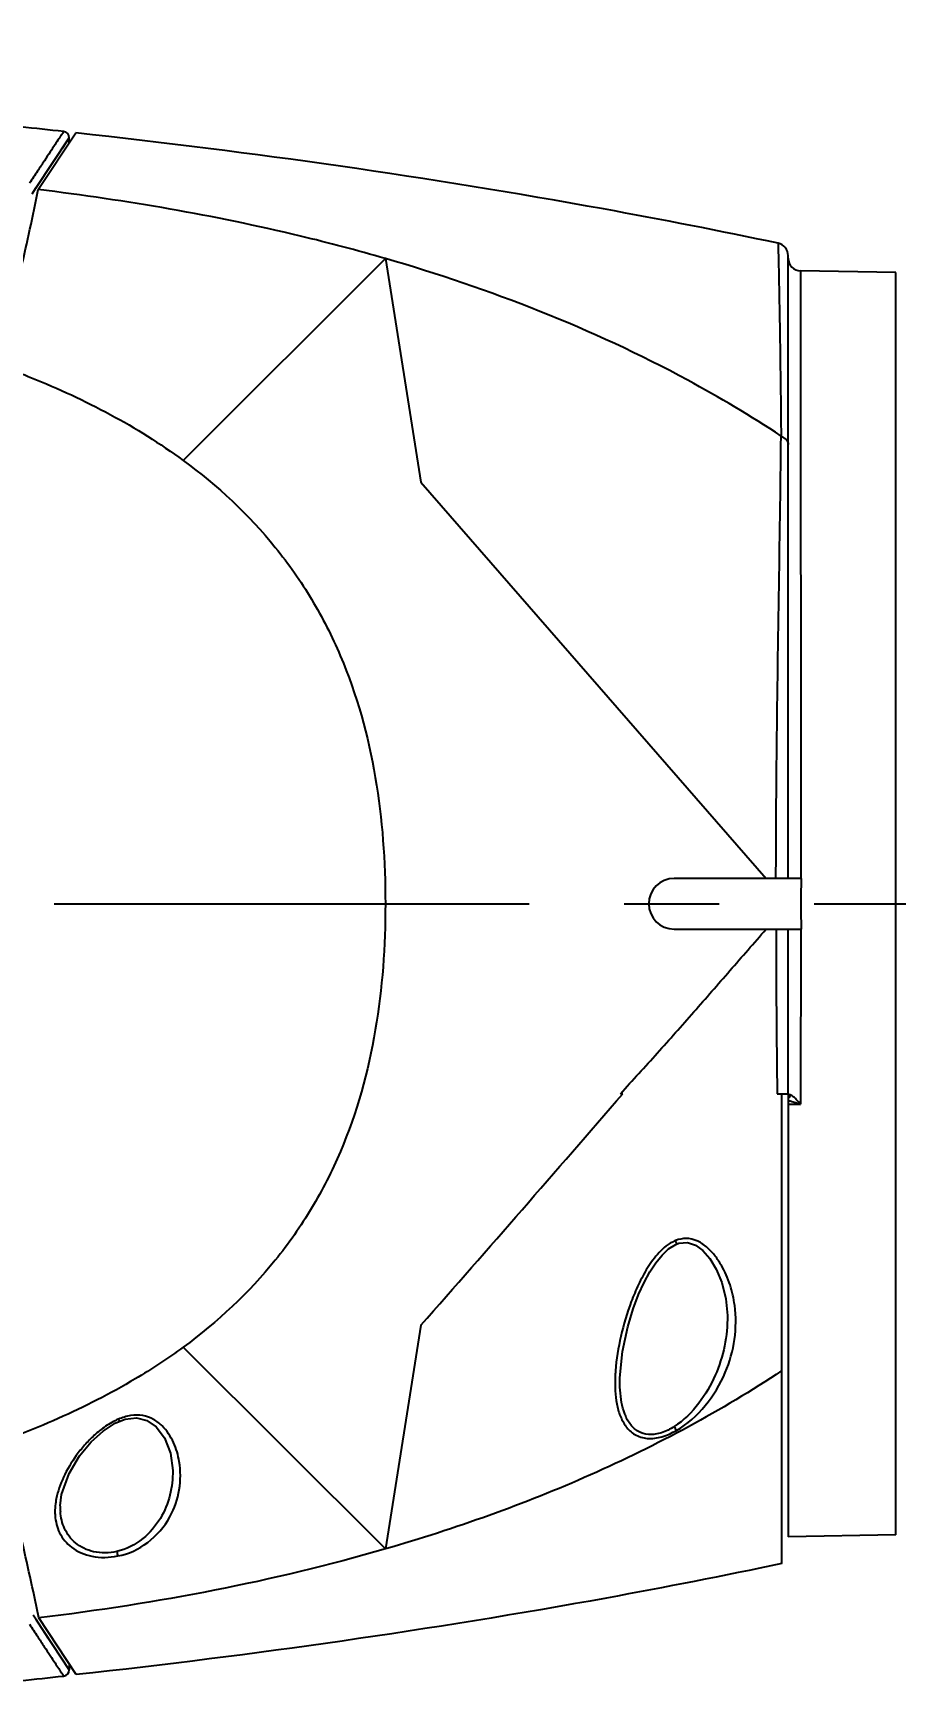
# Model space of a CAD drawing. Header units: millimetres. Extents: x 5828 to 6704, y 123 to 421.
# Drawn here: x 6410.08 to 6413.49, y 193.26 to 199.78 of the extents above; entities that cross this region are included whole.
import ezdxf
from ezdxf import colors
from ezdxf.entities.mleader import LeaderData, LeaderLine
from ezdxf.math import Vec2, Vec3

# ---------------------------------------------------------------- set-up
doc = ezdxf.new("R2010")
doc.units = ezdxf.units.MM
doc.linetypes.add('CENTER', pattern=[0.6, 0.375, -0.075, 0.075, -0.075])
for name, color, linetype in [('中心线', 7, 'Continuous'), ('外形图', 7, 'Continuous'), ('多重引线', 7, 'Continuous')]:
    doc.layers.add(name, color=color, linetype=linetype)
doc.styles.add('微软雅黑', font='msyh.ttc', dxfattribs={"height": 1.5})

msp = doc.modelspace()

# ---------------------------------------------------------------- linework, layer by layer
at = {"layer": '中心线', "linetype": 'CENTER', "ltscale": 5}
msp.add_line((6392.1624, 196.3399), (6436.3067, 196.3399), dxfattribs=at)
at = {"layer": '外形图', "color": 7, "linetype": 'Continuous'}
for p, q in [((6410.0909, 199.1662), (6410.2225, 199.3646)), ((6410.1002, 199.16), (6410.2481, 199.3842)), ((6410.1956, 199.3241), (6410.2225, 199.3646)), ((6410.2225, 199.3456), (6410.2225, 199.3646)), ((6410.0754, 199.1428), (6410.0919, 199.1678)), ((6413.0598, 196.4399), (6413.0598, 198.8994)), ((6411.4699, 198.8879), (6410.6725, 198.0905)), ((6411.4699, 198.8879), (6411.6098, 198.0046)), ((6413.109, 198.8391), (6413.11, 196.44)), ((6413.4853, 198.8325), (6413.109, 198.8391)), ((6413.4853, 193.8473), (6413.4853, 198.8325)), ((6411.6098, 198.0046), (6412.9727, 196.44)), ((6413.1099, 196.4399), (6412.6098, 196.4399)), ((6412.6098, 196.2399), (6413.1099, 196.2399)), ((6413.0601, 195.5899), (6413.0599, 196.2399)), ((6413.11, 196.2399), (6413.109, 195.548)), ((6412.4067, 195.5899), (6412.3976, 195.5899)), ((6413.0167, 195.5899), (6413.06, 195.5899)), ((6413.0348, 193.7347), (6413.0348, 195.5899)), ((6413.0598, 195.5901), (6413.0598, 193.8399)), ((6413.109, 195.5478), (6413.0598, 195.5478)), ((6411.6098, 194.6753), (6411.4699, 193.792)), ((6412.8199, 194.7145), (6412.8199, 194.7138)), ((6411.4699, 193.792), (6410.6725, 194.5893)), ((6412.3955, 194.4678), (6412.3955, 194.4679)), ((6410.6306, 194.1019), (6410.6306, 194.1017)), ((6410.1866, 193.9618), (6410.1866, 193.9618)), ((6413.4853, 193.8473), (6413.0598, 193.8399)), ((6410.0925, 193.5111), (6410.0794, 193.531)), ((6410.1393, 193.4405), (6410.0913, 193.513)), ((6410.2225, 193.3152), (6410.0925, 193.5111)), ((6410.2498, 193.2958), (6410.1019, 193.52)), ((6410.2225, 193.337), (6410.2225, 193.3152))]:
    msp.add_line(p, q, dxfattribs=at)
for points in [[(6412.3955, 194.4679), (6412.4054, 194.5721), (6412.4264, 194.6692), (6412.4481, 194.74), (6412.4696, 194.7964), (6412.4916, 194.8449), (6412.5142, 194.8866), (6412.5375, 194.9224), (6412.562, 194.9527), (6412.588, 194.9773), (6412.616, 194.9947), (6412.6194, 194.9962)], [(6412.6194, 194.9962), (6412.6286, 194.9995), (6412.6623, 195.0022), (6412.6942, 194.9914), (6412.7232, 194.9701), (6412.7504, 194.9393), (6412.7763, 194.897), (6412.7981, 194.8447), (6412.8139, 194.7804), (6412.8199, 194.7138)], [(6410.1866, 193.9618), (6410.1919, 194.007), (6410.2216, 194.0906), (6410.2631, 194.1595), (6410.3087, 194.2146), (6410.356, 194.2576), (6410.4039, 194.2886), (6410.4196, 194.2959)], [(6410.4196, 194.2959), (6410.4436, 194.3043), (6410.4877, 194.3095), (6410.5287, 194.2997), (6410.5655, 194.2742), (6410.5981, 194.2307), (6410.6217, 194.1699), (6410.6306, 194.1017)]]:
    msp.add_lwpolyline(points, dxfattribs=at)
for centre, radius, start, end in [((6406.4242, 164.6246), 34.9694, 83.80103, 84.36176), ((6410.1975, 199.3646), 0.025, 0.00107, 83.79842), ((6413.0098, 198.8994), 0.05, 359.98218, 78.11158), ((6413.1098, 198.8891), 0.05, 180, 269), ((6412.6098, 196.3399), 0.1, 90, 270), ((6417.9961, 196.3399), 4.8859, 178.82718, 181.1727), ((6463.645, 196.2918), 50.6331, 180.05865, 180.7942), ((6323.1154, 272.5856), 117.9036, 318.639379, 319.228884), ((6412.7651, 194.7036), 0.3414, 116.28351, 116.6945), ((6412.6763, 194.8391), 0.1817, 109.24394, 110.07411), ((6413.0652, 194.445), 0.6887, 175.77884, 178.09181), ((6414.2482, 195.2084), 1.8855, 209.66361, 210.20621), ((6410.4112, 193.9391), 0.2454, 174.48538, 179.54435), ((6410.3878, 193.9394), 0.2219, 179.56635, 183.87657), ((6410.4479, 193.9354), 0.2822, 168.69668, 174.45446), ((6410.4312, 193.9573), 0.2446, 178.95131, 184.13499), ((6414.7866, 194.6804), 4.4679, 191.59467, 191.82928), ((6406.4242, 228.0553), 34.9694, 275.63823, 276.19897), ((6410.1975, 193.3152), 0.025, 276.20158, 359.99862)]:
    msp.add_arc(centre, radius, start, end, dxfattribs=at)
for points, knots in [([(6410.2002, 199.3895), (6410.1999, 199.3895), (6410.1992, 199.3879), (6410.1975, 199.3859), (6410.195, 199.3816), (6410.1913, 199.376), (6410.1866, 199.3687), (6410.1781, 199.3559), (6410.1647, 199.3358), (6410.1457, 199.307), (6410.1226, 199.2719), (6410.0956, 199.2307), (6410.0763, 199.2011), (6410.066, 199.1853)], [0, 0, 0, 0, 0.004448, 0.016354, 0.035962, 0.063437, 0.098919, 0.142394, 0.253003, 0.39463, 0.566711, 0.768697, 1, 1, 1, 1]), ([(6413.0201, 198.9483), (6412.7912, 198.9966), (6411.873, 199.1766), (6410.9455, 199.3075), (6410.2481, 199.3842)], [0, 0, 0, 0, 0.250065, 1, 1, 1, 1]), ([(6410.0082, 198.7399), (6410.0163, 198.7761), (6410.048, 198.9159), (6410.0791, 199.0559), (6410.1002, 199.16)], [0, 0, 0, 0, 0.25885, 1, 1, 1, 1]), ([(6411.4699, 198.8879), (6411.3588, 198.92), (6410.9082, 199.0388), (6410.4478, 199.118), (6410.1002, 199.1601)], [0, 0, 0, 0, 0.248343, 1, 1, 1, 1]), ([(6413.0201, 198.9483), (6413.0199, 198.9484), (6413.0205, 198.9466), (6413.02, 198.945), (6413.0204, 198.9407), (6413.0204, 198.9355), (6413.0206, 198.9284), (6413.0209, 198.9161), (6413.0213, 198.8967), (6413.0219, 198.8689), (6413.0226, 198.8351), (6413.0234, 198.7953), (6413.0243, 198.7495), (6413.0252, 198.698), (6413.0265, 198.6179), (6413.0283, 198.5043), (6413.0302, 198.3525), (6413.0314, 198.2444), (6413.0319, 198.1871)], [0, 0, 0, 0, 0.001012, 0.004062, 0.009151, 0.01628, 0.025448, 0.036649, 0.06513, 0.101669, 0.146164, 0.198509, 0.258627, 0.326431, 0.401743, 0.574087, 0.774173, 1, 1, 1, 1]), ([(6413.0319, 198.1871), (6412.9125, 198.266), (6412.4206, 198.5592), (6411.8818, 198.7683), (6411.4699, 198.8879)], [0, 0, 0, 0, 0.250265, 1, 1, 1, 1]), ([(6409.8598, 198.497), (6409.9318, 198.4725), (6410.1101, 198.4062), (6410.3867, 198.2789), (6410.5808, 198.1578), (6410.6725, 198.0905)], [0, 0, 0, 0, 0.250164, 0.625661, 1, 1, 1, 1]), ([(6413.0118, 196.4399), (6413.0118, 196.6006), (6413.0156, 197.1831), (6413.0274, 197.7654), (6413.032, 198.1872)], [0, 0, 0, 0, 0.27594, 1, 1, 1, 1]), ([(6413.032, 198.1872), (6413.0359, 198.1851), (6413.043, 198.1807), (6413.0548, 198.1713), (6413.0598, 198.1605), (6413.0598, 198.1538)], [0, 0, 0, 0, 0.294497, 0.555654, 1, 1, 1, 1]), ([(6410.6725, 198.0905), (6410.8067, 197.992), (6410.9925, 197.8193), (6411.1839, 197.5452), (6411.335, 197.2468), (6411.4469, 196.841), (6411.4699, 196.5069), (6411.4699, 196.3403)], [0, 0, 0, 0, 0.249757, 0.374923, 0.500096, 0.750006, 1, 1, 1, 1]), ([(6411.4699, 196.3403), (6411.4699, 196.1735), (6411.447, 195.8394), (6411.3351, 195.4334), (6411.184, 195.1348), (6410.9926, 194.8606), (6410.8068, 194.6879), (6410.6725, 194.5893)], [0, 0, 0, 0, 0.249994, 0.499904, 0.625077, 0.750243, 1, 1, 1, 1]), ([(6412.3976, 195.5899), (6412.4463, 195.6432), (6412.5438, 195.75), (6412.6876, 195.9124), (6412.83, 196.0762), (6412.9253, 196.1852), (6412.9728, 196.2399)], [0, 0, 0, 0, 0.249699, 0.499551, 0.749669, 1, 1, 1, 1]), ([(6413.0598, 195.5897), (6413.0598, 195.5891), (6413.0618, 195.5878), (6413.0634, 195.5871), (6413.0646, 195.5867)], [0, 0, 0, 0, 0.316048, 1, 1, 1, 1]), ([(6413.109, 195.5478), (6413.1035, 195.5542), (6413.093, 195.5659), (6413.0817, 195.577), (6413.0758, 195.5814)], [0, 0, 0, 0, 0.53326, 1, 1, 1, 1]), ([(6413.0749, 195.5595), (6413.0777, 195.5586), (6413.0892, 195.5552), (6413.1005, 195.551), (6413.109, 195.5478)], [0, 0, 0, 0, 0.244641, 1, 1, 1, 1]), ([(6412.6117, 195.0086), (6412.6002, 195.0028), (6412.5776, 194.9899), (6412.5495, 194.9633), (6412.5255, 194.9336), (6412.4974, 194.892), (6412.4684, 194.8372), (6412.4308, 194.7476), (6412.397, 194.6341), (6412.3817, 194.5414), (6412.3783, 194.4957)], [0, 0, 0, 0, 0.066824, 0.132906, 0.198384, 0.263201, 0.391298, 0.517453, 0.763656, 1, 1, 1, 1]), ([(6412.6139, 195.0097), (6412.6148, 195.0077), (6412.616, 195.0043), (6412.6182, 194.9999), (6412.6185, 194.9976), (6412.6195, 194.9963), (6412.6194, 194.9962)], [0, 0, 0, 0, 0.449395, 0.770646, 0.947953, 1, 1, 1, 1]), ([(6412.8487, 194.754), (6412.845, 194.7814), (6412.8327, 194.8363), (6412.8045, 194.9015), (6412.7725, 194.9497), (6412.7421, 194.983), (6412.7039, 195.0099), (6412.6724, 195.0183), (6412.6563, 195.0183)], [0, 0, 0, 0, 0.236967, 0.479208, 0.603633, 0.731019, 0.862681, 1, 1, 1, 1]), ([(6412.6187, 194.2598), (6412.7046, 194.3108), (6412.8322, 194.4697), (6412.8606, 194.6656), (6412.8487, 194.754)], [0, 0, 0, 0, 0.528288, 1, 1, 1, 1]), ([(6412.8199, 194.7138), (6412.8212, 194.6336), (6412.7953, 194.5083), (6412.7107, 194.3628), (6412.6475, 194.2993), (6412.6098, 194.2753)], [0, 0, 0, 0, 0.478392, 0.733458, 1, 1, 1, 1]), ([(6410.6725, 194.5893), (6410.6113, 194.5444), (6410.4526, 194.4397), (6410.1809, 194.3019), (6409.9678, 194.2196), (6409.8598, 194.1829)], [0, 0, 0, 0, 0.249584, 0.624663, 1, 1, 1, 1]), ([(6413.0348, 194.4963), (6412.7961, 194.3375), (6412.2878, 194.0645), (6411.7456, 193.8718), (6411.4699, 193.792)], [0, 0, 0, 0, 0.499792, 1, 1, 1, 1]), ([(6412.3768, 194.4679), (6412.3757, 194.4336), (6412.3778, 194.3824), (6412.3949, 194.3178), (6412.4172, 194.2746), (6412.4537, 194.2401), (6412.5059, 194.2249), (6412.564, 194.2327), (6412.6005, 194.2501), (6412.6187, 194.2598)], [0, 0, 0, 0, 0.245863, 0.362891, 0.476296, 0.589811, 0.712787, 0.8518, 1, 1, 1, 1]), ([(6412.6098, 194.2753), (6412.5944, 194.2654), (6412.5626, 194.2492), (6412.5116, 194.24), (6412.465, 194.2537), (6412.4327, 194.286), (6412.4129, 194.3263), (6412.3973, 194.3871), (6412.3949, 194.4353), (6412.3955, 194.4678)], [0, 0, 0, 0, 0.143793, 0.277433, 0.396389, 0.50929, 0.62485, 0.745445, 1, 1, 1, 1]), ([(6410.4159, 194.3049), (6410.3985, 194.2965), (6410.3647, 194.2782), (6410.3208, 194.2423), (6410.2826, 194.203), (6410.2396, 194.1492), (6410.1981, 194.0799), (6410.177, 194.02), (6410.1711, 193.9907)], [0, 0, 0, 0, 0.141354, 0.27931, 0.412766, 0.541203, 0.781799, 1, 1, 1, 1]), ([(6410.6563, 194.1374), (6410.6521, 194.163), (6410.6373, 194.2141), (6410.6002, 194.2716), (6410.5555, 194.306), (6410.5122, 194.3215), (6410.4632, 194.3218), (6410.4318, 194.3106), (6410.4159, 194.3049)], [0, 0, 0, 0, 0.226489, 0.459092, 0.581843, 0.712372, 0.852869, 1, 1, 1, 1]), ([(6410.4159, 194.3049), (6410.4165, 194.3036), (6410.4173, 194.3013), (6410.4187, 194.2984), (6410.419, 194.2968), (6410.4197, 194.2961), (6410.4196, 194.2959)], [0, 0, 0, 0, 0.44673, 0.76382, 0.943837, 1, 1, 1, 1]), ([(6410.4135, 193.7644), (6410.4981, 193.7791), (6410.6429, 193.8947), (6410.6685, 194.0646), (6410.6563, 194.1374)], [0, 0, 0, 0, 0.537542, 1, 1, 1, 1]), ([(6410.6306, 194.1017), (6410.6311, 194.0693), (6410.6238, 194.0033), (6410.5855, 193.9085), (6410.5152, 193.8256), (6410.447, 193.7909), (6410.4098, 193.7824)], [0, 0, 0, 0, 0.232869, 0.471687, 0.725458, 1, 1, 1, 1]), ([(6410.1019, 193.52), (6410.095, 193.5541), (6410.0657, 193.6944), (6410.0338, 193.8341), (6410.01, 193.9399)], [0, 0, 0, 0, 0.242909, 1, 1, 1, 1]), ([(6410.4098, 193.7824), (6410.3801, 193.7756), (6410.3208, 193.7739), (6410.2449, 193.8095), (6410.1994, 193.8701), (6410.1889, 193.9167), (6410.1872, 193.9397)], [0, 0, 0, 0, 0.294194, 0.550843, 0.777746, 1, 1, 1, 1]), ([(6410.1664, 193.9244), (6410.168, 193.9009), (6410.1796, 193.8524), (6410.2311, 193.7906), (6410.3152, 193.7557), (6410.3802, 193.7577), (6410.4135, 193.7644)], [0, 0, 0, 0, 0.211368, 0.433367, 0.69509, 1, 1, 1, 1]), ([(6411.4699, 193.7921), (6411.2476, 193.7277), (6410.7944, 193.6191), (6410.3341, 193.5481), (6410.1019, 193.52)], [0, 0, 0, 0, 0.497304, 1, 1, 1, 1]), ([(6413.0348, 193.7346), (6412.8049, 193.686), (6411.8824, 193.5047), (6410.9505, 193.373), (6410.2498, 193.2958)], [0, 0, 0, 0, 0.250068, 1, 1, 1, 1]), ([(6410.0656, 193.4948), (6410.0761, 193.4791), (6410.0954, 193.4495), (6410.1224, 193.4081), (6410.1457, 193.373), (6410.1647, 193.3442), (6410.178, 193.324), (6410.1865, 193.3111), (6410.1914, 193.3038), (6410.1948, 193.2984), (6410.1982, 193.2938), (6410.1987, 193.2923), (6410.2005, 193.2903), (6410.2002, 193.2904)], [0, 0, 0, 0, 0.2315, 0.433366, 0.605596, 0.747129, 0.857568, 0.901046, 0.936657, 0.964369, 0.984166, 0.996043, 1, 1, 1, 1])]:
    msp.add_open_spline(points, degree=3, knots=knots, dxfattribs=at)
for points in [[(6413.0633, 195.5752), (6413.0623, 195.5736), (6413.0612, 195.5721), (6413.0598, 195.5708)], [(6413.0672, 195.586), (6413.0667, 195.5822), (6413.0654, 195.5784), (6413.0633, 195.5752)], [(6413.0646, 195.5867), (6413.0655, 195.5865), (6413.0664, 195.5862), (6413.0672, 195.586)], [(6413.0709, 195.5845), (6413.0697, 195.5852), (6413.0685, 195.5857), (6413.0672, 195.586)], [(6413.0758, 195.5814), (6413.0742, 195.5825), (6413.0726, 195.5836), (6413.0709, 195.5845)], [(6413.0598, 195.5632), (6413.0649, 195.5622), (6413.0699, 195.5609), (6413.0749, 195.5595)], [(6412.6563, 195.0183), (6412.6428, 195.0182), (6412.6292, 195.0151), (6412.6164, 195.0106)]]:
    msp.add_open_spline(points, degree=3, dxfattribs=at)

# ---------------------------------------------------------------- leaders
at = {"layer": '多重引线'}
ml = msp.add_multileader_mtext('Standard', dxfattribs=at)
ml.set_content('2×M4 depth8', style='微软雅黑')
ml.set_leader_properties()
ml.build(insert=Vec2(0, 0))
ml.multileader.update_dxf_attribs({"text_left_attachment_type": 5, "text_right_attachment_type": 5, "dogleg_length": 1, "arrow_head_size": 1.25})
ctx = ml.context
ctx.base_point, ctx.char_height, ctx.arrow_head_size, ctx.landing_gap_size, ctx.plane_origin = Vec3(6400.2133, 202.4851), 1.5, 1.25, 0.5, Vec3(6419.9348, 196.9649)
ctx.left_attachment, ctx.right_attachment, ctx.text_align_type = 5, 5, 2
notes = []
notes.append((ctx, [(0, (1, 1, 0), (6415.1081, 202.4851), (-1, 0), 1, [(0, [(6419.9348, 196.9649)], 0, [])])]))
ctx.mtext.insert, ctx.mtext.alignment, ctx.mtext.flow_direction = Vec3(6413.6081, 204.5632), 3, 5
for ctx, leaders in notes:
    for number, flags, end, landing, length, lines in leaders:
        leader = LeaderData()
        leader.index, (leader.has_last_leader_line, leader.has_dogleg_vector, leader.attachment_direction) = number, flags
        leader.last_leader_point, leader.dogleg_vector, leader.dogleg_length = Vec3(end), Vec3(landing), length
        for number, points, colour, breaks in lines:
            line = LeaderLine()
            line.index, line.vertices, line.color, line.breaks = number, Vec3.list(points), colors.encode_raw_color(colour), breaks
            leader.lines.append(line)
        ctx.leaders.append(leader)

doc.saveas('drawing.dxf')
